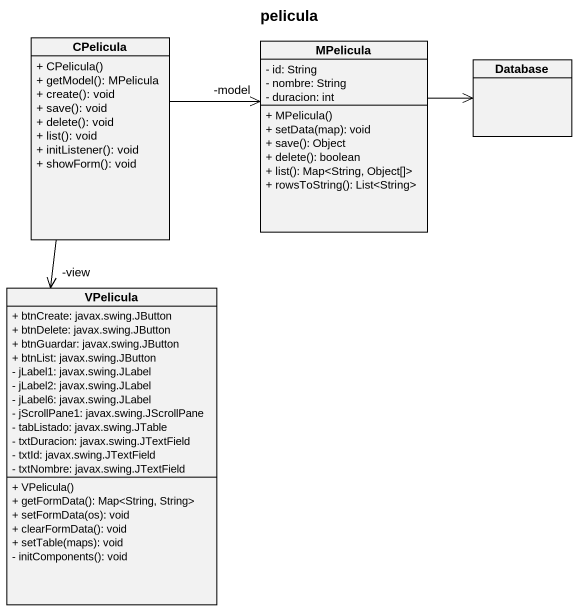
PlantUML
@startuml
title pelicula
hide circle
hide empty members
skinparam classAttributeIconSize 0
class CPelicula {
  + CPelicula()
  + getModel(): MPelicula
  + create(): void
  + save(): void
  + delete(): void
  + list(): void
  + initListener(): void
  + showForm(): void
}
class MPelicula {
  - id: String
  - nombre: String
  - duracion: int
  + MPelicula()
  + setData(map): void
  + save(): Object
  + delete(): boolean
  + list(): Map<String, Object[]>
  + rowsToString(): List<String>
}
class "Database" as Database_
class VPelicula {
  + btnCreate: javax.swing.JButton
  + btnDelete: javax.swing.JButton
  + btnGuardar: javax.swing.JButton
  + btnList: javax.swing.JButton
  - jLabel1: javax.swing.JLabel
  - jLabel2: javax.swing.JLabel
  - jLabel6: javax.swing.JLabel
  - jScrollPane1: javax.swing.JScrollPane
  - tabListado: javax.swing.JTable
  - txtDuracion: javax.swing.JTextField
  - txtId: javax.swing.JTextField
  - txtNombre: javax.swing.JTextField
  + VPelicula()
  + getFormData(): Map<String, String>
  + setFormData(os): void
  + clearFormData(): void
  + setTable(maps): void
  - initComponents(): void
}
CPelicula -right-> "-model" MPelicula
CPelicula --> "-view" VPelicula
MPelicula -right-> Database_
@enduml
